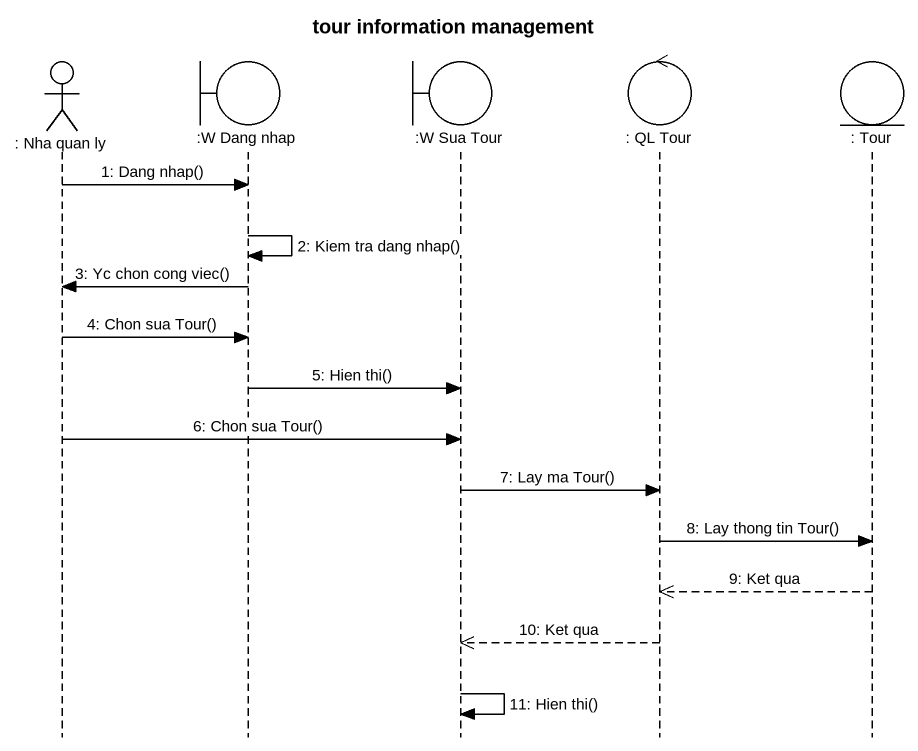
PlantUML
@startuml
title tour information management
hide footbox
actor ": Nha quan ly" as Nha_quan_ly
boundary ":W Dang nhap" as W_Dang_nhap
boundary ":W Sua Tour" as W_Sua_Tour
control ": QL Tour" as QL_Tour
entity ": Tour" as Tour

Nha_quan_ly -> W_Dang_nhap : 1: Dang nhap()
W_Dang_nhap -> W_Dang_nhap : 2: Kiem tra dang nhap()
W_Dang_nhap -> Nha_quan_ly : 3: Yc chon cong viec()
Nha_quan_ly -> W_Dang_nhap : 4: Chon sua Tour()
W_Dang_nhap -> W_Sua_Tour : 5: Hien thi()
Nha_quan_ly -> W_Sua_Tour : 6: Chon sua Tour()
W_Sua_Tour -> QL_Tour : 7: Lay ma Tour()
QL_Tour -> Tour : 8: Lay thong tin Tour()
Tour -->> QL_Tour : 9: Ket qua
QL_Tour -->> W_Sua_Tour : 10: Ket qua
W_Sua_Tour -> W_Sua_Tour : 11: Hien thi()
@enduml
